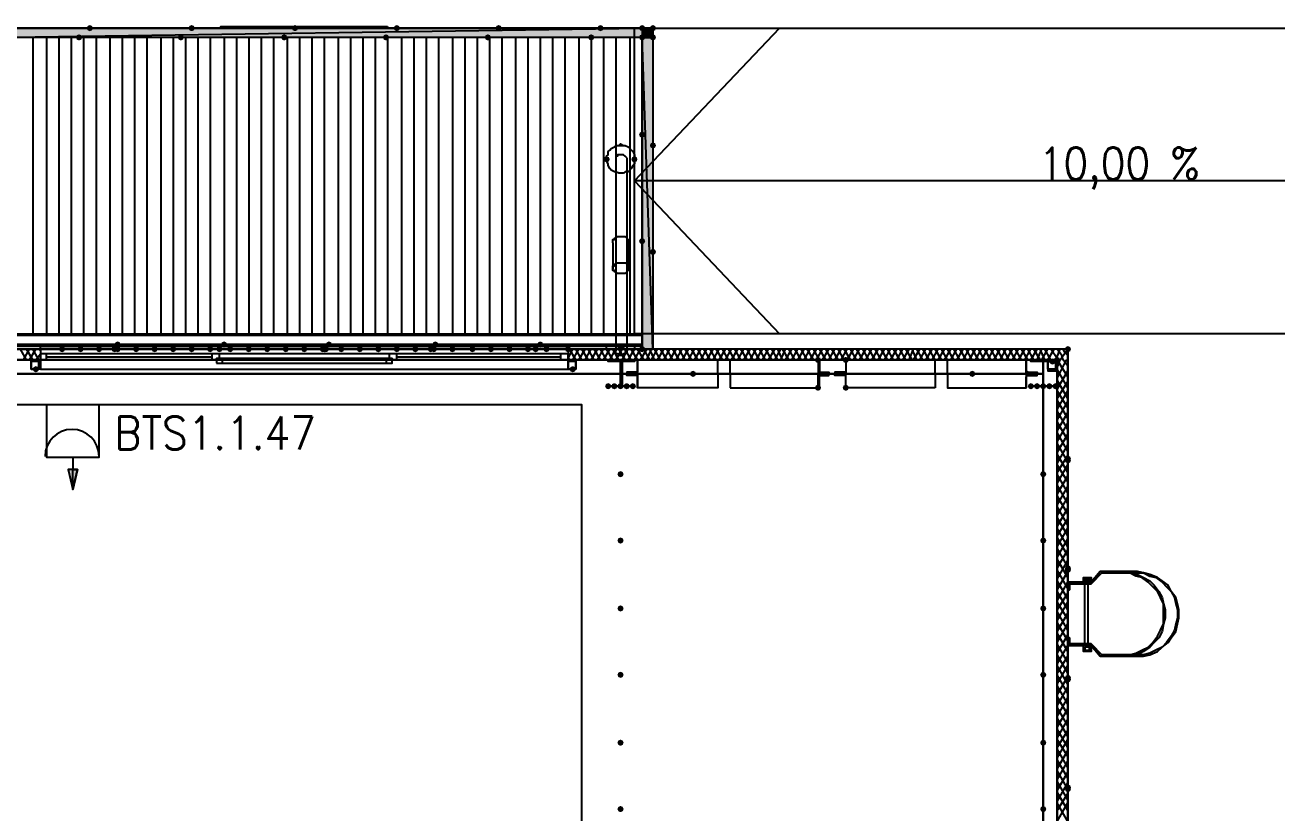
# Model space of a CAD drawing. Header units: millimetres. Extents: x 0 to 420, y 0 to 297.
# Drawn here: x 364.62 to 398.97, y 209.83 to 231.44 of the extents above; entities that cross this region are included whole.
import ezdxf

# ---------------------------------------------------------------- set-up
doc = ezdxf.new("R2010")
doc.units = ezdxf.units.MM
doc.layers.get('0').update_dxf_attribs({"linetype": 'CONTINUOUS'})
doc.styles.get("Standard").update_dxf_attribs({"font": 'STANDARD'})

msp = doc.modelspace()

# ---------------------------------------------------------------- hatches: boundary and pattern name
at = {"true_color": 0x000007}
h = msp.add_hatch(color=0, dxfattribs=at)
h.paths.add_polyline_path([(381.550333, 231.097667), (363.601, 231.097667), (381.550333, 231.351667)], flags=0)
h.paths.add_polyline_path([(363.601, 231.097667), (381.550333, 231.351667), (363.601, 231.351667)], flags=0)
at = {"true_color": 0x0000fe}
for points in [[(366.479667, 231.351667), (366.454796, 231.291871), (366.395, 231.267), (366.335204, 231.291871), (366.310333, 231.351667), (366.335204, 231.411462), (366.395, 231.436333), (366.454796, 231.411463)], [(369.273667, 231.351667), (369.248796, 231.291871), (369.189, 231.267), (369.129204, 231.291871), (369.104333, 231.351667), (369.129204, 231.411462), (369.189, 231.436333), (369.248796, 231.411463)], [(372.11, 231.351667), (372.085129, 231.291871), (372.025333, 231.267), (371.965537, 231.291871), (371.940667, 231.351667), (371.965537, 231.411462), (372.025333, 231.436333), (372.085129, 231.411463)], [(374.904, 231.351667), (374.879129, 231.291871), (374.819333, 231.267), (374.759537, 231.291871), (374.734667, 231.351667), (374.759537, 231.411462), (374.819333, 231.436333), (374.879129, 231.411463)], [(377.698, 231.351667), (377.673129, 231.291871), (377.613333, 231.267), (377.553537, 231.291871), (377.528667, 231.351667), (377.553537, 231.411462), (377.613333, 231.436333), (377.673129, 231.411463)], [(380.492, 231.351667), (380.467129, 231.291871), (380.407333, 231.267), (380.347538, 231.291871), (380.322667, 231.351667), (380.347537, 231.411462), (380.407333, 231.436333), (380.467129, 231.411463)], [(381.635, 231.351667), (381.610129, 231.291871), (381.550333, 231.267), (381.490537, 231.291871), (381.465667, 231.351667), (381.490537, 231.411462), (381.550333, 231.436333), (381.610129, 231.411463)], [(381.931333, 231.351667), (381.906462, 231.291871), (381.846667, 231.267), (381.786871, 231.291871), (381.762, 231.351667), (381.786871, 231.411462), (381.846667, 231.436333), (381.906462, 231.411463)], [(381.931333, 231.351667), (381.906462, 231.291871), (381.846667, 231.267), (381.786871, 231.291871), (381.762, 231.351667), (381.786871, 231.411462), (381.846667, 231.436333), (381.906462, 231.411463)], [(366.183333, 231.097667), (366.158462, 231.037871), (366.098667, 231.013), (366.038871, 231.037871), (366.014, 231.097667), (366.038871, 231.157462), (366.098667, 231.182333), (366.158462, 231.157463)], [(368.977333, 231.097667), (368.952462, 231.037871), (368.892667, 231.013), (368.832871, 231.037871), (368.808, 231.097667), (368.832871, 231.157462), (368.892667, 231.182333), (368.952462, 231.157463)], [(371.813667, 231.097667), (371.788796, 231.037871), (371.729, 231.013), (371.669204, 231.037871), (371.644333, 231.097667), (371.669204, 231.157462), (371.729, 231.182333), (371.788796, 231.157463)], [(374.607667, 231.097667), (374.582796, 231.037871), (374.523, 231.013), (374.463204, 231.037871), (374.438333, 231.097667), (374.463204, 231.157462), (374.523, 231.182333), (374.582796, 231.157463)], [(377.401667, 231.097667), (377.376796, 231.037871), (377.317, 231.013), (377.257204, 231.037871), (377.232333, 231.097667), (377.257204, 231.157462), (377.317, 231.182333), (377.376796, 231.157463)], [(380.238, 231.097667), (380.213129, 231.037871), (380.153333, 231.013), (380.093538, 231.037871), (380.068667, 231.097667), (380.093537, 231.157462), (380.153333, 231.182333), (380.213129, 231.157463)], [(381.635, 231.097667), (381.610129, 231.037871), (381.550333, 231.013), (381.490537, 231.037871), (381.465667, 231.097667), (381.490537, 231.157462), (381.550333, 231.182333), (381.610129, 231.157463)], [(381.635, 231.097667), (381.610129, 231.037871), (381.550333, 231.013), (381.490537, 231.037871), (381.465667, 231.097667), (381.490537, 231.157462), (381.550333, 231.182333), (381.610129, 231.157463)], [(381.635, 231.097667), (381.610129, 231.037871), (381.550333, 231.013), (381.490537, 231.037871), (381.465667, 231.097667), (381.490537, 231.157462), (381.550333, 231.182333), (381.610129, 231.157463)], [(381.931333, 231.097667), (381.906462, 231.037871), (381.846667, 231.013), (381.786871, 231.037871), (381.762, 231.097667), (381.786871, 231.157462), (381.846667, 231.182333), (381.906462, 231.157463)], [(381.931333, 231.097667), (381.906462, 231.037871), (381.846667, 231.013), (381.786871, 231.037871), (381.762, 231.097667), (381.786871, 231.157462), (381.846667, 231.182333), (381.906462, 231.157463)], [(381.931333, 231.097667), (381.906462, 231.037871), (381.846667, 231.013), (381.786871, 231.037871), (381.762, 231.097667), (381.786871, 231.157462), (381.846667, 231.182333), (381.906462, 231.157463)], [(381.635, 228.430667), (381.610129, 228.370871), (381.550333, 228.346), (381.490537, 228.370871), (381.465667, 228.430667), (381.490537, 228.490462), (381.550333, 228.515333), (381.610129, 228.490463)], [(381.931333, 228.134333), (381.906462, 228.074537), (381.846667, 228.049667), (381.786871, 228.074537), (381.762, 228.134333), (381.786871, 228.194129), (381.846667, 228.219), (381.906462, 228.194129)], [(381.635, 225.509667), (381.610129, 225.449871), (381.550333, 225.425), (381.490537, 225.449871), (381.465667, 225.509667), (381.490537, 225.569462), (381.550333, 225.594333), (381.610129, 225.569463)], [(381.931333, 225.213333), (381.906462, 225.153537), (381.846667, 225.128667), (381.786871, 225.153537), (381.762, 225.213333), (381.786871, 225.273129), (381.846667, 225.298), (381.906462, 225.273129)], [(367.157, 222.546333), (367.132129, 222.486537), (367.072333, 222.461667), (367.012538, 222.486537), (366.987667, 222.546333), (367.012537, 222.606129), (367.072333, 222.631), (367.132129, 222.606129)], [(367.157, 222.546333), (367.132129, 222.486537), (367.072333, 222.461667), (367.012538, 222.486537), (366.987667, 222.546333), (367.012537, 222.606129), (367.072333, 222.631), (367.132129, 222.606129)], [(367.157, 222.546333), (367.132129, 222.486537), (367.072333, 222.461667), (367.012538, 222.486537), (366.987667, 222.546333), (367.012537, 222.606129), (367.072333, 222.631), (367.132129, 222.606129)], [(367.241667, 222.673333), (367.216796, 222.613537), (367.157, 222.588667), (367.097204, 222.613537), (367.072333, 222.673333), (367.097204, 222.733129), (367.157, 222.758), (367.216796, 222.733129)], [(370.035667, 222.546333), (370.010796, 222.486537), (369.951, 222.461667), (369.891204, 222.486537), (369.866333, 222.546333), (369.891204, 222.606129), (369.951, 222.631), (370.010796, 222.606129)], [(370.035667, 222.546333), (370.010796, 222.486537), (369.951, 222.461667), (369.891204, 222.486537), (369.866333, 222.546333), (369.891204, 222.606129), (369.951, 222.631), (370.010796, 222.606129)], [(370.035667, 222.546333), (370.010796, 222.486537), (369.951, 222.461667), (369.891204, 222.486537), (369.866333, 222.546333), (369.891204, 222.606129), (369.951, 222.631), (370.010796, 222.606129)], [(370.162667, 222.673333), (370.137796, 222.613537), (370.078, 222.588667), (370.018204, 222.613537), (369.993333, 222.673333), (370.018204, 222.733129), (370.078, 222.758), (370.137796, 222.733129)], [(372.914333, 222.546333), (372.889462, 222.486537), (372.829667, 222.461667), (372.769871, 222.486537), (372.745, 222.546333), (372.769871, 222.606129), (372.829667, 222.631), (372.889462, 222.606129)], [(372.956667, 222.546333), (372.931796, 222.486537), (372.872, 222.461667), (372.812204, 222.486537), (372.787333, 222.546333), (372.812204, 222.606129), (372.872, 222.631), (372.931796, 222.606129)], [(372.956667, 222.546333), (372.931796, 222.486537), (372.872, 222.461667), (372.812204, 222.486537), (372.787333, 222.546333), (372.812204, 222.606129), (372.872, 222.631), (372.931796, 222.606129)], [(373.041333, 222.673333), (373.016462, 222.613537), (372.956667, 222.588667), (372.896871, 222.613537), (372.872, 222.673333), (372.896871, 222.733129), (372.956667, 222.758), (373.016462, 222.733129)], [(375.835333, 222.546333), (375.810462, 222.486537), (375.750667, 222.461667), (375.690871, 222.486537), (375.666, 222.546333), (375.690871, 222.606129), (375.750667, 222.631), (375.810462, 222.606129)], [(375.835333, 222.546333), (375.810462, 222.486537), (375.750667, 222.461667), (375.690871, 222.486537), (375.666, 222.546333), (375.690871, 222.606129), (375.750667, 222.631), (375.810462, 222.606129)], [(375.835333, 222.546333), (375.810462, 222.486537), (375.750667, 222.461667), (375.690871, 222.486537), (375.666, 222.546333), (375.690871, 222.606129), (375.750667, 222.631), (375.810462, 222.606129)], [(375.962333, 222.673333), (375.937462, 222.613537), (375.877667, 222.588667), (375.817871, 222.613537), (375.793, 222.673333), (375.817871, 222.733129), (375.877667, 222.758), (375.937462, 222.733129)], [(378.714, 222.546333), (378.689129, 222.486537), (378.629333, 222.461667), (378.569537, 222.486537), (378.544667, 222.546333), (378.569537, 222.606129), (378.629333, 222.631), (378.689129, 222.606129)], [(378.714, 222.546333), (378.689129, 222.486537), (378.629333, 222.461667), (378.569537, 222.486537), (378.544667, 222.546333), (378.569537, 222.606129), (378.629333, 222.631), (378.689129, 222.606129)], [(378.714, 222.546333), (378.689129, 222.486537), (378.629333, 222.461667), (378.569537, 222.486537), (378.544667, 222.546333), (378.569537, 222.606129), (378.629333, 222.631), (378.689129, 222.606129)], [(378.841, 222.673333), (378.816129, 222.613537), (378.756333, 222.588667), (378.696537, 222.613537), (378.671667, 222.673333), (378.696537, 222.733129), (378.756333, 222.758), (378.816129, 222.733129)], [(381.635, 222.546333), (381.610129, 222.486537), (381.550333, 222.461667), (381.490537, 222.486537), (381.465667, 222.546333), (381.490537, 222.606129), (381.550333, 222.631), (381.610129, 222.606129)], [(381.635, 222.546333), (381.610129, 222.486537), (381.550333, 222.461667), (381.490537, 222.486537), (381.465667, 222.546333), (381.490537, 222.606129), (381.550333, 222.631), (381.610129, 222.606129)], [(381.635, 222.546333), (381.610129, 222.486537), (381.550333, 222.461667), (381.490537, 222.486537), (381.465667, 222.546333), (381.490537, 222.606129), (381.550333, 222.631), (381.610129, 222.606129)], [(381.635, 222.546333), (381.610129, 222.486537), (381.550333, 222.461667), (381.490537, 222.486537), (381.465667, 222.546333), (381.490537, 222.606129), (381.550333, 222.631), (381.610129, 222.606129)], [(381.635, 222.546333), (381.610129, 222.486537), (381.550333, 222.461667), (381.490537, 222.486537), (381.465667, 222.546333), (381.490537, 222.606129), (381.550333, 222.631), (381.610129, 222.606129)], [(393.319, 222.546333), (393.294129, 222.486537), (393.234333, 222.461667), (393.174537, 222.486537), (393.149667, 222.546333), (393.174537, 222.606129), (393.234333, 222.631), (393.294129, 222.606129)], [(393.319, 222.546333), (393.294129, 222.486537), (393.234333, 222.461667), (393.174537, 222.486537), (393.149667, 222.546333), (393.174537, 222.606129), (393.234333, 222.631), (393.294129, 222.606129)], [(393.319, 219.540667), (393.294129, 219.480871), (393.234333, 219.456), (393.174537, 219.480871), (393.149667, 219.540667), (393.174537, 219.600462), (393.234333, 219.625333), (393.294129, 219.600463)], [(393.319, 219.498333), (393.294129, 219.438538), (393.234333, 219.413667), (393.174537, 219.438538), (393.149667, 219.498333), (393.174537, 219.558129), (393.234333, 219.583), (393.294129, 219.558129)], [(393.319, 216.535), (393.294129, 216.475204), (393.234333, 216.450333), (393.174537, 216.475204), (393.149667, 216.535), (393.174537, 216.594796), (393.234333, 216.619667), (393.294129, 216.594796)], [(393.319, 216.492667), (393.294129, 216.432871), (393.234333, 216.408), (393.174537, 216.432871), (393.149667, 216.492667), (393.174537, 216.552462), (393.234333, 216.577333), (393.294129, 216.552463)], [(393.319, 213.529333), (393.294129, 213.469538), (393.234333, 213.444667), (393.174537, 213.469538), (393.149667, 213.529333), (393.174537, 213.589129), (393.234333, 213.614), (393.294129, 213.589129)], [(393.319, 213.487), (393.294129, 213.427204), (393.234333, 213.402333), (393.174537, 213.427204), (393.149667, 213.487), (393.174537, 213.546796), (393.234333, 213.571667), (393.294129, 213.546796)], [(393.319, 210.523667), (393.294129, 210.463871), (393.234333, 210.439), (393.174537, 210.463871), (393.149667, 210.523667), (393.174537, 210.583462), (393.234333, 210.608333), (393.294129, 210.583463)], [(393.319, 210.481333), (393.294129, 210.421537), (393.234333, 210.396667), (393.174537, 210.421537), (393.149667, 210.481333), (393.174537, 210.541129), (393.234333, 210.566), (393.294129, 210.541129)]]:
    msp.add_hatch(color=0, dxfattribs=at).paths.add_polyline_path(points, flags=0)
at = {"true_color": 0x000007}
for points in [[(381.550333, 231.097667), (381.846667, 231.097667), (381.846667, 231.351667)], [(381.550333, 231.351667), (381.550333, 231.097667), (381.846667, 231.351667)], [(380.661333, 227.753333), (380.636462, 227.693537), (380.576667, 227.668667), (380.516871, 227.693537), (380.492, 227.753333), (380.516871, 227.813129), (380.576667, 227.838), (380.636462, 227.813129)], [(381.423333, 227.753333), (381.398462, 227.693537), (381.338667, 227.668667), (381.278871, 227.693537), (381.254, 227.753333), (381.278871, 227.813129), (381.338667, 227.838), (381.398462, 227.813129)], [(365.717667, 222.546333), (365.692796, 222.486537), (365.633, 222.461667), (365.573204, 222.486537), (365.548333, 222.546333), (365.573204, 222.606129), (365.633, 222.631), (365.692796, 222.606129)], [(366.225667, 222.546333), (366.200796, 222.486537), (366.141, 222.461667), (366.081204, 222.486537), (366.056333, 222.546333), (366.081204, 222.606129), (366.141, 222.631), (366.200796, 222.606129)], [(366.733667, 222.546333), (366.708796, 222.486537), (366.649, 222.461667), (366.589204, 222.486537), (366.564333, 222.546333), (366.589204, 222.606129), (366.649, 222.631), (366.708796, 222.606129)], [(367.241667, 222.546333), (367.216796, 222.486537), (367.157, 222.461667), (367.097204, 222.486537), (367.072333, 222.546333), (367.097204, 222.606129), (367.157, 222.631), (367.216796, 222.606129)], [(367.749667, 222.546333), (367.724796, 222.486537), (367.665, 222.461667), (367.605204, 222.486537), (367.580333, 222.546333), (367.605204, 222.606129), (367.665, 222.631), (367.724796, 222.606129)], [(368.257667, 222.546333), (368.232796, 222.486537), (368.173, 222.461667), (368.113204, 222.486537), (368.088333, 222.546333), (368.113204, 222.606129), (368.173, 222.631), (368.232796, 222.606129)], [(368.765667, 222.546333), (368.740796, 222.486537), (368.681, 222.461667), (368.621204, 222.486537), (368.596333, 222.546333), (368.621204, 222.606129), (368.681, 222.631), (368.740796, 222.606129)], [(369.273667, 222.546333), (369.248796, 222.486537), (369.189, 222.461667), (369.129204, 222.486537), (369.104333, 222.546333), (369.129204, 222.606129), (369.189, 222.631), (369.248796, 222.606129)], [(369.781667, 222.546333), (369.756796, 222.486537), (369.697, 222.461667), (369.637204, 222.486537), (369.612333, 222.546333), (369.637204, 222.606129), (369.697, 222.631), (369.756796, 222.606129)], [(370.332, 222.546333), (370.307129, 222.486537), (370.247333, 222.461667), (370.187538, 222.486537), (370.162667, 222.546333), (370.187537, 222.606129), (370.247333, 222.631), (370.307129, 222.606129)], [(370.84, 222.546333), (370.815129, 222.486537), (370.755333, 222.461667), (370.695538, 222.486537), (370.670667, 222.546333), (370.695537, 222.606129), (370.755333, 222.631), (370.815129, 222.606129)], [(371.348, 222.546333), (371.323129, 222.486537), (371.263333, 222.461667), (371.203538, 222.486537), (371.178667, 222.546333), (371.203537, 222.606129), (371.263333, 222.631), (371.323129, 222.606129)], [(371.856, 222.546333), (371.831129, 222.486537), (371.771333, 222.461667), (371.711537, 222.486537), (371.686667, 222.546333), (371.711537, 222.606129), (371.771333, 222.631), (371.831129, 222.606129)], [(372.364, 222.546333), (372.339129, 222.486537), (372.279333, 222.461667), (372.219538, 222.486537), (372.194667, 222.546333), (372.219537, 222.606129), (372.279333, 222.631), (372.339129, 222.606129)], [(372.872, 222.546333), (372.847129, 222.486537), (372.787333, 222.461667), (372.727538, 222.486537), (372.702667, 222.546333), (372.727537, 222.606129), (372.787333, 222.631), (372.847129, 222.606129)], [(373.38, 222.546333), (373.355129, 222.486537), (373.295333, 222.461667), (373.235537, 222.486537), (373.210667, 222.546333), (373.235537, 222.606129), (373.295333, 222.631), (373.355129, 222.606129)], [(373.888, 222.546333), (373.863129, 222.486537), (373.803333, 222.461667), (373.743538, 222.486537), (373.718667, 222.546333), (373.743537, 222.606129), (373.803333, 222.631), (373.863129, 222.606129)], [(374.396, 222.546333), (374.371129, 222.486537), (374.311333, 222.461667), (374.251537, 222.486537), (374.226667, 222.546333), (374.251537, 222.606129), (374.311333, 222.631), (374.371129, 222.606129)], [(374.904, 222.546333), (374.879129, 222.486537), (374.819333, 222.461667), (374.759537, 222.486537), (374.734667, 222.546333), (374.759537, 222.606129), (374.819333, 222.631), (374.879129, 222.606129)], [(375.412, 222.546333), (375.387129, 222.486537), (375.327333, 222.461667), (375.267538, 222.486537), (375.242667, 222.546333), (375.267537, 222.606129), (375.327333, 222.631), (375.387129, 222.606129)], [(375.92, 222.546333), (375.895129, 222.486537), (375.835333, 222.461667), (375.775538, 222.486537), (375.750667, 222.546333), (375.775537, 222.606129), (375.835333, 222.631), (375.895129, 222.606129)], [(376.428, 222.546333), (376.403129, 222.486537), (376.343333, 222.461667), (376.283537, 222.486537), (376.258667, 222.546333), (376.283537, 222.606129), (376.343333, 222.631), (376.403129, 222.606129)], [(376.978333, 222.546333), (376.953463, 222.486537), (376.893667, 222.461667), (376.833871, 222.486537), (376.809, 222.546333), (376.833871, 222.606129), (376.893667, 222.631), (376.953462, 222.606129)], [(377.486333, 222.546333), (377.461462, 222.486537), (377.401667, 222.461667), (377.341871, 222.486537), (377.317, 222.546333), (377.341871, 222.606129), (377.401667, 222.631), (377.461462, 222.606129)], [(377.994333, 222.546333), (377.969462, 222.486537), (377.909667, 222.461667), (377.849871, 222.486537), (377.825, 222.546333), (377.849871, 222.606129), (377.909667, 222.631), (377.969462, 222.606129)], [(378.502333, 222.546333), (378.477462, 222.486537), (378.417667, 222.461667), (378.357871, 222.486537), (378.333, 222.546333), (378.357871, 222.606129), (378.417667, 222.631), (378.477462, 222.606129)], [(379.010333, 222.546333), (378.985463, 222.486537), (378.925667, 222.461667), (378.865871, 222.486537), (378.841, 222.546333), (378.865871, 222.606129), (378.925667, 222.631), (378.985462, 222.606129)], [(379.603, 222.546333), (379.578129, 222.486537), (379.518333, 222.461667), (379.458538, 222.486537), (379.433667, 222.546333), (379.458537, 222.606129), (379.518333, 222.631), (379.578129, 222.606129)], [(386.461, 222.25), (386.436129, 222.190204), (386.376333, 222.165333), (386.316537, 222.190204), (386.291667, 222.25), (386.316537, 222.309796), (386.376333, 222.334667), (386.436129, 222.309796)], [(387.223, 222.25), (387.198129, 222.190204), (387.138333, 222.165333), (387.078538, 222.190204), (387.053667, 222.25), (387.078537, 222.309796), (387.138333, 222.334667), (387.198129, 222.309796)], [(392.895667, 222.207667), (392.870796, 222.147871), (392.811, 222.123), (392.751204, 222.147871), (392.726333, 222.207667), (392.751204, 222.267462), (392.811, 222.292333), (392.870796, 222.267463)], [(393.022667, 222.25), (392.997796, 222.190204), (392.938, 222.165333), (392.878204, 222.190204), (392.853333, 222.25), (392.878204, 222.309796), (392.938, 222.334667), (392.997796, 222.309796)], [(364.998, 221.996), (364.973129, 221.936204), (364.913333, 221.911333), (364.853538, 221.936204), (364.828667, 221.996), (364.853537, 222.055796), (364.913333, 222.080667), (364.973129, 222.055796)], [(379.73, 221.996), (379.705129, 221.936204), (379.645333, 221.911333), (379.585537, 221.936204), (379.560667, 221.996), (379.585537, 222.055796), (379.645333, 222.080667), (379.705129, 222.055796)], [(383.032, 221.869), (383.007129, 221.809204), (382.947333, 221.784333), (382.887538, 221.809204), (382.862667, 221.869), (382.887537, 221.928796), (382.947333, 221.953667), (383.007129, 221.928796)], [(390.694333, 221.869), (390.669462, 221.809204), (390.609667, 221.784333), (390.549871, 221.809204), (390.525, 221.869), (390.549871, 221.928796), (390.609667, 221.953667), (390.669462, 221.928796)], [(380.703667, 221.530333), (380.678796, 221.470537), (380.619, 221.445667), (380.559204, 221.470537), (380.534333, 221.530333), (380.559204, 221.590129), (380.619, 221.615), (380.678796, 221.590129)], [(380.873, 221.530333), (380.848129, 221.470537), (380.788333, 221.445667), (380.728538, 221.470537), (380.703667, 221.530333), (380.728537, 221.590129), (380.788333, 221.615), (380.848129, 221.590129)], [(381.042333, 221.530333), (381.017462, 221.470537), (380.957667, 221.445667), (380.897871, 221.470537), (380.873, 221.530333), (380.897871, 221.590129), (380.957667, 221.615), (381.017462, 221.590129)], [(381.211667, 221.530333), (381.186796, 221.470537), (381.127, 221.445667), (381.067204, 221.470537), (381.042333, 221.530333), (381.067204, 221.590129), (381.127, 221.615), (381.186796, 221.590129)], [(381.381, 221.530333), (381.356129, 221.470537), (381.296333, 221.445667), (381.236537, 221.470537), (381.211667, 221.530333), (381.236537, 221.590129), (381.296333, 221.615), (381.356129, 221.590129)], [(392.303, 221.530333), (392.278129, 221.470537), (392.218333, 221.445667), (392.158537, 221.470537), (392.133667, 221.530333), (392.158537, 221.590129), (392.218333, 221.615), (392.278129, 221.590129)], [(392.303, 221.530333), (392.278129, 221.470537), (392.218333, 221.445667), (392.158537, 221.470537), (392.133667, 221.530333), (392.158537, 221.590129), (392.218333, 221.615), (392.278129, 221.590129)], [(392.472333, 221.530333), (392.447462, 221.470537), (392.387667, 221.445667), (392.327871, 221.470537), (392.303, 221.530333), (392.327871, 221.590129), (392.387667, 221.615), (392.447462, 221.590129)], [(392.472333, 221.530333), (392.447462, 221.470537), (392.387667, 221.445667), (392.327871, 221.470537), (392.303, 221.530333), (392.327871, 221.590129), (392.387667, 221.615), (392.447462, 221.590129)], [(392.641667, 221.530333), (392.616796, 221.470537), (392.557, 221.445667), (392.497204, 221.470537), (392.472333, 221.530333), (392.497204, 221.590129), (392.557, 221.615), (392.616796, 221.590129)], [(392.811, 221.530333), (392.786129, 221.470537), (392.726333, 221.445667), (392.666538, 221.470537), (392.641667, 221.530333), (392.666537, 221.590129), (392.726333, 221.615), (392.786129, 221.590129)], [(392.811, 221.530333), (392.786129, 221.470537), (392.726333, 221.445667), (392.666538, 221.470537), (392.641667, 221.530333), (392.666537, 221.590129), (392.726333, 221.615), (392.786129, 221.590129)], [(392.980333, 221.530333), (392.955462, 221.470537), (392.895667, 221.445667), (392.835871, 221.470537), (392.811, 221.530333), (392.835871, 221.590129), (392.895667, 221.615), (392.955462, 221.590129)], [(392.980333, 221.530333), (392.955462, 221.470537), (392.895667, 221.445667), (392.835871, 221.470537), (392.811, 221.530333), (392.835871, 221.590129), (392.895667, 221.615), (392.955462, 221.590129)], [(386.461, 221.488), (386.436129, 221.428204), (386.376333, 221.403333), (386.316537, 221.428204), (386.291667, 221.488), (386.316537, 221.547796), (386.376333, 221.572667), (386.436129, 221.547796)], [(387.223, 221.488), (387.198129, 221.428204), (387.138333, 221.403333), (387.078538, 221.428204), (387.053667, 221.488), (387.078537, 221.547796), (387.138333, 221.572667), (387.198129, 221.547796)], [(381.042333, 219.117333), (381.017462, 219.057537), (380.957667, 219.032667), (380.897871, 219.057537), (380.873, 219.117333), (380.897871, 219.177129), (380.957667, 219.202), (381.017462, 219.177129)], [(392.641667, 219.117333), (392.616796, 219.057537), (392.557, 219.032667), (392.497204, 219.057537), (392.472333, 219.117333), (392.497204, 219.177129), (392.557, 219.202), (392.616796, 219.177129)], [(381.042333, 217.297), (381.017462, 217.237204), (380.957667, 217.212333), (380.897871, 217.237204), (380.873, 217.297), (380.897871, 217.356796), (380.957667, 217.381667), (381.017462, 217.356796)], [(392.641667, 217.297), (392.616796, 217.237204), (392.557, 217.212333), (392.497204, 217.237204), (392.472333, 217.297), (392.497204, 217.356796), (392.557, 217.381667), (392.616796, 217.356796)], [(381.042333, 215.434333), (381.017462, 215.374537), (380.957667, 215.349667), (380.897871, 215.374537), (380.873, 215.434333), (380.897871, 215.494129), (380.957667, 215.519), (381.017462, 215.494129)], [(392.641667, 215.434333), (392.616796, 215.374537), (392.557, 215.349667), (392.497204, 215.374537), (392.472333, 215.434333), (392.497204, 215.494129), (392.557, 215.519), (392.616796, 215.494129)], [(381.042333, 213.614), (381.017462, 213.554204), (380.957667, 213.529333), (380.897871, 213.554204), (380.873, 213.614), (380.897871, 213.673796), (380.957667, 213.698667), (381.017462, 213.673796)], [(392.641667, 213.614), (392.616796, 213.554204), (392.557, 213.529333), (392.497204, 213.554204), (392.472333, 213.614), (392.497204, 213.673796), (392.557, 213.698667), (392.616796, 213.673796)], [(381.042333, 211.751333), (381.017462, 211.691537), (380.957667, 211.666667), (380.897871, 211.691537), (380.873, 211.751333), (380.897871, 211.811129), (380.957667, 211.836), (381.017462, 211.811129)], [(392.641667, 211.751333), (392.616796, 211.691537), (392.557, 211.666667), (392.497204, 211.691537), (392.472333, 211.751333), (392.497204, 211.811129), (392.557, 211.836), (392.616796, 211.811129)], [(381.042333, 209.931), (381.017462, 209.871204), (380.957667, 209.846333), (380.897871, 209.871204), (380.873, 209.931), (380.897871, 209.990796), (380.957667, 210.015667), (381.017462, 209.990796)], [(392.641667, 209.931), (392.616796, 209.871204), (392.557, 209.846333), (392.497204, 209.871204), (392.472333, 209.931), (392.497204, 209.990796), (392.557, 210.015667), (392.616796, 209.990796)]]:
    msp.add_hatch(color=0, dxfattribs=at).paths.add_polyline_path(points, flags=0)
h = msp.add_hatch(color=0, dxfattribs=at)
h.paths.add_polyline_path([(381.846667, 231.097667), (381.846667, 222.546333), (381.550333, 231.097667)], flags=0)
h.paths.add_polyline_path([(381.846667, 222.546333), (381.550333, 231.097667), (381.550333, 222.546333)], flags=0)
h = msp.add_hatch(color=0, dxfattribs=at)
h.paths.add_polyline_path([(119.507, 222.673333), (381.550333, 222.673333), (119.507, 222.546333)], flags=0)
h.paths.add_polyline_path([(381.550333, 222.673333), (119.507, 222.546333), (381.550333, 222.546333)], flags=0)
h = msp.add_hatch(color=0, dxfattribs=at)
h.paths.add_polyline_path([(393.234333, 222.546333), (393.234333, 204.512333)], flags=0)
h.paths.add_polyline_path([(393.234333, 204.512333), (393.234333, 222.546333)], flags=0)
at = {"true_color": 0x000006}
h = msp.add_hatch(color=0, dxfattribs=at)
h.paths.add_polyline_path([(366.056334, 219.244332), (365.929334, 218.693999), (365.929334, 219.244332)], flags=0)
h.paths.add_polyline_path([(365.929334, 218.693999), (365.929334, 219.244332), (365.802334, 219.244332)], flags=0)

# ---------------------------------------------------------------- linework, layer by layer
at = {"color": 0, "true_color": 0x000007}
for points in [[(381.550333, 231.351667), (363.601, 231.351667)], [(369.993333, 231.351667), (369.993333, 231.394), (374.565333, 231.394)], [(407.416, 222.969667), (381.338667, 222.969667), (381.338667, 231.351667), (407.416, 231.351667)], [(381.338667, 227.160667), (385.318, 231.351667)], [(381.550333, 231.097667), (381.550333, 222.546333)], [(380.576667, 227.753333), (380.576667, 227.838), (380.619, 227.880333), (380.619, 227.965), (380.661333, 228.007333), (380.703667, 228.049667), (380.788333, 228.092), (380.830667, 228.134333), (380.915333, 228.134333), (380.957667, 228.176667), (381.042333, 228.134333), (381.084667, 228.134333), (381.169333, 228.092), (381.211667, 228.049667), (381.254, 228.007333), (381.296333, 227.965), (381.338667, 227.880333), (381.338667, 227.838), (381.338667, 227.753333)], [(381.127, 227.795667), (381.084667, 227.838), (381.042333, 227.880333), (381, 227.880333), (380.957667, 227.880333), (380.915333, 227.880333), (380.873, 227.880333), (380.873, 227.838), (380.830667, 227.838), (380.830667, 227.795667)], [(380.830667, 227.795667), (380.830667, 222.504)], [(381.127, 227.795667), (381.127, 222.504)], [(407.416, 227.160667), (381.338667, 227.160667), (385.318, 222.969667)], [(380.746, 225.467333), (380.746, 225.509667), (380.746, 225.552), (380.788333, 225.552), (380.788333, 225.594333), (380.830667, 225.594333), (380.873, 225.636667), (380.915333, 225.636667), (380.957667, 225.636667), (381, 225.636667), (381.042333, 225.636667), (381.084667, 225.636667), (381.127, 225.594333), (381.169333, 225.552), (381.169333, 225.509667), (381.169333, 225.467333)], [(380.746, 225.467333), (380.746, 224.747667)], [(381.169333, 225.467333), (381.169333, 224.747667)], [(365.040333, 222.546333), (365.040333, 222.631), (379.518333, 222.631), (379.518333, 222.546333)], [(381.338667, 222.631), (381.296333, 222.631), (381.254, 222.631), (381.211667, 222.631), (381.169333, 222.631), (381.084667, 222.631), (381.042333, 222.631), (380.957667, 222.631), (380.915333, 222.631), (380.830667, 222.631), (380.788333, 222.631), (380.703667, 222.631), (380.661333, 222.631), (380.619, 222.631), (380.576667, 222.631)], [(381.338667, 222.631), (381.338667, 222.546333), (381.296333, 222.546333), (381.254, 222.546333), (381.211667, 222.546333), (381.169333, 222.546333), (381.084667, 222.546333), (381.042333, 222.546333), (380.957667, 222.546333), (380.915333, 222.546333), (380.830667, 222.546333), (380.788333, 222.546333), (380.703667, 222.546333), (380.661333, 222.546333), (380.619, 222.546333), (380.576667, 222.546333), (380.576667, 222.631)], [(119.507, 222.546333), (381.550333, 222.546333), (119.507, 222.546333), (381.550333, 222.546333)], [(119.507, 222.546333), (381.550333, 222.546333)], [(119.507, 222.546333), (381.550333, 222.546333)], [(365.040333, 222.546333), (362.119333, 222.546333)], [(364.659333, 222.25), (364.49, 222.546333)], [(364.574667, 222.25), (364.744, 222.546333)], [(364.828667, 222.25), (364.659333, 222.546333)], [(364.744, 222.25), (364.913333, 222.546333)], [(364.998, 222.25), (364.828667, 222.546333)], [(364.913333, 222.25), (365.040333, 222.419333)], [(365.040333, 222.504), (364.998, 222.546333)], [(365.040333, 222.546333), (365.040333, 222.419333), (365.040333, 222.25)], [(365.040333, 222.546333), (365.040333, 222.419333)], [(365.040333, 222.25), (365.209667, 222.25), (365.209667, 222.419333), (365.040333, 222.419333)], [(369.739333, 222.419333), (365.209667, 222.419333)], [(365.209667, 222.334667), (369.739333, 222.334667)], [(369.824, 222.419333), (369.739333, 222.419333), (369.739333, 222.25), (369.824, 222.25)], [(369.824, 222.25), (369.866333, 222.25), (369.866333, 222.292333), (369.951, 222.292333), (369.951, 222.419333), (369.824, 222.419333)], [(374.607667, 222.419333), (369.951, 222.419333)], [(374.523, 222.292333), (370.035667, 222.292333)], [(374.692333, 222.419333), (374.607667, 222.419333), (374.607667, 222.292333), (374.692333, 222.292333), (374.692333, 222.25)], [(374.692333, 222.25), (374.819333, 222.25), (374.819333, 222.419333), (374.692333, 222.419333)], [(379.306667, 222.419333), (374.819333, 222.419333)], [(374.819333, 222.334667), (379.306667, 222.334667)], [(379.518333, 222.419333), (379.306667, 222.419333), (379.306667, 222.25), (379.518333, 222.25)], [(379.518333, 222.292333), (379.645333, 222.546333)], [(379.518333, 222.546333), (379.518333, 222.419333), (379.518333, 222.25)], [(379.518333, 222.546333), (379.518333, 222.419333)], [(392.938, 222.546333), (379.518333, 222.546333)], [(379.560667, 222.25), (379.518333, 222.334667)], [(379.73, 222.25), (379.560667, 222.546333)], [(379.645333, 222.25), (379.814667, 222.546333)], [(379.899333, 222.25), (379.73, 222.546333)], [(379.814667, 222.25), (379.984, 222.546333)], [(380.068667, 222.25), (379.899333, 222.546333)], [(379.984, 222.25), (380.153333, 222.546333)], [(380.238, 222.25), (380.068667, 222.546333)], [(380.153333, 222.25), (380.322667, 222.546333)], [(380.407333, 222.25), (380.238, 222.546333)], [(380.322667, 222.25), (380.492, 222.546333)], [(380.576667, 222.25), (380.407333, 222.546333)], [(380.492, 222.25), (380.661333, 222.546333)], [(380.746, 222.25), (380.576667, 222.546333)], [(380.661333, 222.25), (380.830667, 222.546333)], [(380.915333, 222.25), (380.746, 222.546333)], [(380.830667, 222.25), (381, 222.546333)], [(381.084667, 222.25), (380.915333, 222.546333)], [(381, 222.25), (381.169333, 222.546333)], [(381.254, 222.25), (381.084667, 222.546333)], [(381.169333, 222.25), (381.338667, 222.546333)], [(381.423333, 222.25), (381.254, 222.546333)], [(381.338667, 222.25), (381.508, 222.546333)], [(381.592667, 222.25), (381.423333, 222.546333)], [(381.508, 222.25), (381.677333, 222.546333)], [(381.762, 222.25), (381.592667, 222.546333)], [(381.677333, 222.25), (381.804333, 222.546333)], [(381.889, 222.25), (381.762, 222.546333)], [(381.804333, 222.25), (381.973667, 222.546333)], [(382.058333, 222.25), (381.889, 222.546333)], [(381.973667, 222.25), (382.143, 222.546333)], [(382.227667, 222.25), (382.058333, 222.546333)], [(382.143, 222.25), (382.312333, 222.546333)], [(382.397, 222.25), (382.227667, 222.546333)], [(382.312333, 222.25), (382.481667, 222.546333)], [(382.566333, 222.25), (382.397, 222.546333)], [(382.481667, 222.25), (382.651, 222.546333)], [(382.735667, 222.25), (382.566333, 222.546333)], [(382.651, 222.25), (382.820333, 222.546333)], [(382.905, 222.25), (382.735667, 222.546333)], [(382.820333, 222.25), (382.989667, 222.546333)], [(383.074333, 222.25), (382.905, 222.546333)], [(382.989667, 222.25), (383.159, 222.546333)], [(383.243667, 222.25), (383.074333, 222.546333)], [(383.159, 222.25), (383.328333, 222.546333)], [(383.413, 222.25), (383.243667, 222.546333)], [(383.328333, 222.25), (383.497667, 222.546333)], [(383.582333, 222.25), (383.413, 222.546333)], [(383.497667, 222.25), (383.667, 222.546333)], [(383.751667, 222.25), (383.582333, 222.546333)], [(383.667, 222.25), (383.836333, 222.546333)], [(383.921, 222.25), (383.751667, 222.546333)], [(383.836333, 222.25), (384.005667, 222.546333)], [(384.090333, 222.25), (383.921, 222.546333)], [(384.005667, 222.25), (384.175, 222.546333)], [(384.259667, 222.25), (384.090333, 222.546333)], [(384.175, 222.25), (384.344333, 222.546333)], [(384.429, 222.25), (384.259667, 222.546333)], [(384.344333, 222.25), (384.513667, 222.546333)], [(384.598333, 222.25), (384.429, 222.546333)], [(384.513667, 222.25), (384.683, 222.546333)], [(384.767667, 222.25), (384.598333, 222.546333)], [(384.683, 222.25), (384.852333, 222.546333)], [(384.937, 222.25), (384.767667, 222.546333)], [(384.852333, 222.25), (385.021667, 222.546333)], [(385.106333, 222.25), (384.937, 222.546333)], [(385.021667, 222.25), (385.191, 222.546333)], [(385.275667, 222.25), (385.106333, 222.546333)], [(385.191, 222.25), (385.360333, 222.546333)], [(385.402667, 222.25), (385.275667, 222.546333)], [(385.360333, 222.25), (385.487333, 222.546333)], [(385.572, 222.25), (385.402667, 222.546333)], [(385.487333, 222.25), (385.656667, 222.546333)], [(385.741333, 222.25), (385.572, 222.546333)], [(385.656667, 222.25), (385.826, 222.546333)], [(385.910667, 222.25), (385.741333, 222.546333)], [(385.826, 222.25), (385.995333, 222.546333)], [(386.08, 222.25), (385.910667, 222.546333)], [(385.995333, 222.25), (386.164667, 222.546333)], [(386.249333, 222.25), (386.08, 222.546333)], [(386.164667, 222.25), (386.334, 222.546333)], [(386.418667, 222.25), (386.249333, 222.546333)], [(386.334, 222.25), (386.503333, 222.546333)], [(386.588, 222.25), (386.418667, 222.546333)], [(386.503333, 222.25), (386.672667, 222.546333)], [(386.757333, 222.25), (386.588, 222.546333)], [(386.672667, 222.25), (386.842, 222.546333)], [(386.926667, 222.25), (386.757333, 222.546333)], [(386.842, 222.25), (387.011333, 222.546333)], [(387.096, 222.25), (386.926667, 222.546333)], [(387.011333, 222.25), (387.180667, 222.546333)], [(387.265333, 222.25), (387.096, 222.546333)], [(387.180667, 222.25), (387.35, 222.546333)], [(387.434667, 222.25), (387.265333, 222.546333)], [(387.35, 222.25), (387.519333, 222.546333)], [(387.604, 222.25), (387.434667, 222.546333)], [(387.519333, 222.25), (387.688667, 222.546333)], [(387.773333, 222.25), (387.604, 222.546333)], [(387.688667, 222.25), (387.858, 222.546333)], [(387.942667, 222.25), (387.773333, 222.546333)], [(387.858, 222.25), (388.027333, 222.546333)], [(388.112, 222.25), (387.942667, 222.546333)], [(388.027333, 222.25), (388.196667, 222.546333)], [(388.281333, 222.25), (388.112, 222.546333)], [(388.196667, 222.25), (388.366, 222.546333)], [(388.450667, 222.25), (388.281333, 222.546333)], [(388.366, 222.25), (388.535333, 222.546333)], [(388.62, 222.25), (388.450667, 222.546333)], [(388.535333, 222.25), (388.704667, 222.546333)], [(388.789333, 222.25), (388.62, 222.546333)], [(388.704667, 222.25), (388.874, 222.546333)], [(388.958667, 222.25), (388.789333, 222.546333)], [(388.874, 222.25), (389.001, 222.546333)], [(389.085667, 222.25), (388.958667, 222.546333)], [(389.001, 222.25), (389.170333, 222.546333)], [(389.255, 222.25), (389.085667, 222.546333)], [(389.170333, 222.25), (389.339667, 222.546333)], [(389.424333, 222.25), (389.255, 222.546333)], [(389.339667, 222.25), (389.509, 222.546333)], [(389.593667, 222.25), (389.424333, 222.546333)], [(389.509, 222.25), (389.678333, 222.546333)], [(389.763, 222.25), (389.593667, 222.546333)], [(389.678333, 222.25), (389.847667, 222.546333)], [(389.932333, 222.25), (389.763, 222.546333)], [(389.847667, 222.25), (390.017, 222.546333)], [(390.101667, 222.25), (389.932333, 222.546333)], [(390.017, 222.25), (390.186333, 222.546333)], [(390.271, 222.25), (390.101667, 222.546333)], [(390.186333, 222.25), (390.355667, 222.546333)], [(390.440333, 222.25), (390.271, 222.546333)], [(390.355667, 222.25), (390.525, 222.546333)], [(390.609667, 222.25), (390.440333, 222.546333)], [(390.525, 222.25), (390.694333, 222.546333)], [(390.779, 222.25), (390.609667, 222.546333)], [(390.694333, 222.25), (390.863667, 222.546333)], [(390.948333, 222.25), (390.779, 222.546333)], [(390.863667, 222.25), (391.033, 222.546333)], [(391.117667, 222.25), (390.948333, 222.546333)], [(391.033, 222.25), (391.202333, 222.546333)], [(391.287, 222.25), (391.117667, 222.546333)], [(391.202333, 222.25), (391.371667, 222.546333)], [(391.456333, 222.25), (391.287, 222.546333)], [(391.371667, 222.25), (391.541, 222.546333)], [(391.625667, 222.25), (391.456333, 222.546333)], [(391.541, 222.25), (391.710333, 222.546333)], [(391.795, 222.25), (391.625667, 222.546333)], [(391.710333, 222.25), (391.879667, 222.546333)], [(391.964333, 222.25), (391.795, 222.546333)], [(391.879667, 222.25), (392.049, 222.546333)], [(392.133667, 222.25), (391.964333, 222.546333)], [(392.049, 222.25), (392.218333, 222.546333)], [(392.303, 222.25), (392.133667, 222.546333)], [(392.218333, 222.25), (392.387667, 222.546333)], [(392.472333, 222.25), (392.303, 222.546333)], [(392.387667, 222.25), (392.514667, 222.546333)], [(392.599333, 222.25), (392.472333, 222.546333)], [(392.514667, 222.25), (392.684, 222.546333)], [(392.768667, 222.25), (392.599333, 222.546333)], [(392.684, 222.25), (392.853333, 222.546333)], [(392.938, 222.292333), (392.768667, 222.546333)], [(392.853333, 222.25), (392.938, 222.334667)], [(392.938, 222.334667), (393.022667, 222.546333)], [(393.065, 222.377), (392.938, 222.546333)], [(393.234333, 222.546333), (392.938, 222.546333)], [(392.938, 222.25), (392.938, 222.292333)], [(393.022667, 222.25), (393.192, 222.504)], [(393.107333, 222.25), (393.065, 222.377)], [(393.149667, 222.461667), (393.107333, 222.546333)], [(393.234333, 222.377), (393.149667, 222.461667)], [(393.192, 222.504), (393.192, 222.546333)], [(393.234333, 204.512333), (393.234333, 222.546333), (393.234333, 204.512333), (393.234333, 222.546333)], [(393.234333, 105.579333), (393.234333, 222.546333)], [(362.119333, 222.25), (365.040333, 222.25)], [(364.913333, 222.25), (364.913333, 222.207667)], [(372.279333, 222.25), (365.040333, 222.25), (365.040333, 222.123)], [(372.279333, 222.25), (365.040333, 222.25), (365.040333, 222.123)], [(365.040333, 222.25), (379.518333, 222.25)], [(365.040333, 222.123), (365.040333, 221.996), (372.279333, 221.996)], [(365.040333, 222.123), (365.040333, 221.996), (372.279333, 221.996)], [(365.209667, 222.25), (369.739333, 222.25)], [(370.035667, 222.25), (374.523, 222.25)], [(370.035667, 222.165333), (374.523, 222.165333)], [(370.035667, 222.165333), (374.523, 222.165333)], [(379.518333, 222.123), (379.518333, 222.25), (372.279333, 222.25)], [(379.518333, 222.123), (379.518333, 222.25), (372.279333, 222.25)], [(372.279333, 221.996), (379.518333, 221.996), (379.518333, 222.123)], [(372.279333, 221.996), (379.518333, 221.996), (379.518333, 222.123)], [(374.819333, 222.25), (379.306667, 222.25)], [(379.518333, 222.25), (392.938, 222.25)], [(379.645333, 222.25), (379.645333, 222.207667)], [(380.619, 222.207667), (380.619, 222.25)], [(380.788333, 222.207667), (380.788333, 222.25)], [(380.957667, 221.530333), (380.957667, 222.25)], [(381.127, 222.207667), (381.127, 222.25)], [(381.423333, 221.869), (381.423333, 222.25), (381.423333, 221.953667), (381.423333, 221.911333), (381.381, 221.911333), (381.127, 221.911333), (381.127, 221.869), (381.423333, 221.869), (383.624667, 221.869), (383.624667, 222.25), (381.423333, 222.25)], [(381.296333, 222.207667), (381.296333, 222.25)], [(386.376333, 222.25), (386.418667, 222.25), (386.418667, 221.953667), (386.418667, 221.911333), (386.672667, 221.911333), (386.672667, 221.869)], [(387.138333, 222.25), (387.138333, 221.953667), (387.138333, 221.911333), (387.096, 221.911333), (386.884333, 221.911333), (386.842, 221.911333), (386.842, 221.869)], [(392.091333, 221.869), (392.091333, 222.25), (392.091333, 221.953667), (392.133667, 221.911333), (392.387667, 221.911333), (392.387667, 221.869), (392.091333, 221.869), (389.932333, 221.869), (389.932333, 222.25), (392.091333, 222.25)], [(392.218333, 222.207667), (392.218333, 222.25)], [(392.218333, 222.207667), (392.218333, 222.25)], [(392.387667, 222.207667), (392.387667, 222.25)], [(392.387667, 222.207667), (392.387667, 222.25)], [(392.557, 221.530333), (392.557, 222.25)], [(392.557, 221.530333), (392.557, 222.25)], [(392.726333, 222.207667), (392.726333, 222.25)], [(392.726333, 222.207667), (392.726333, 222.25)], [(392.811, 221.996), (392.811, 221.953667)], [(392.895667, 222.207667), (392.895667, 222.25)], [(392.895667, 222.207667), (392.895667, 222.25)], [(392.938, 222.038333), (393.022667, 222.25)], [(392.938, 221.742), (393.192, 222.25)], [(393.234333, 221.784333), (392.938, 222.25)], [(392.938, 222.25), (392.938, 187.748333)], [(393.234333, 221.488), (392.938, 221.996)], [(392.938, 221.445667), (393.234333, 221.953667)], [(393.234333, 222.080667), (393.107333, 222.25)], [(393.192, 222.25), (393.234333, 222.25)], [(381.423333, 221.869), (381.423333, 221.488), (381.423333, 221.530333), (381.423333, 221.784333), (381.423333, 221.826667), (381.381, 221.826667), (381.127, 221.826667), (381.127, 221.869), (381.423333, 221.869), (383.624667, 221.869), (383.624667, 221.488), (381.423333, 221.488)], [(386.672667, 221.869), (386.376333, 221.869)], [(386.376333, 221.488), (386.418667, 221.530333), (386.418667, 221.784333), (386.418667, 221.826667), (386.672667, 221.826667), (386.672667, 221.869)], [(386.672667, 221.869), (386.376333, 221.869)], [(386.842, 221.869), (387.138333, 221.869)], [(387.138333, 221.488), (387.138333, 221.530333), (387.138333, 221.784333), (387.138333, 221.826667), (387.096, 221.826667), (386.884333, 221.826667), (386.842, 221.826667), (386.842, 221.869)], [(386.842, 221.869), (387.138333, 221.869)], [(392.091333, 221.869), (392.091333, 221.488), (392.091333, 221.530333), (392.091333, 221.784333), (392.133667, 221.826667), (392.387667, 221.826667), (392.387667, 221.869), (392.091333, 221.869), (389.932333, 221.869), (389.932333, 221.488), (392.091333, 221.488)], [(393.234333, 221.191667), (392.938, 221.699667)], [(392.938, 221.191667), (393.234333, 221.657333)], [(392.938, 220.895333), (393.234333, 221.403333)], [(393.234333, 220.937667), (392.938, 221.403333)], [(393.234333, 220.641333), (392.938, 221.149333)], [(392.938, 220.599), (393.234333, 221.107)], [(393.234333, 220.345), (392.938, 220.853)], [(392.938, 220.302667), (393.234333, 220.810667)], [(393.234333, 220.048667), (392.938, 220.556667)], [(392.938, 220.006333), (393.234333, 220.514333)], [(393.234333, 219.752333), (392.938, 220.260333)], [(392.938, 219.71), (393.234333, 220.218)], [(393.234333, 219.456), (392.938, 219.964)], [(392.938, 219.413667), (393.234333, 219.921667)], [(393.234333, 219.159667), (392.938, 219.667667)], [(392.938, 219.159667), (393.234333, 219.625333)], [(392.938, 218.863333), (393.234333, 219.371333)], [(393.234333, 218.905667), (392.938, 219.371333)], [(393.234333, 218.609333), (392.938, 219.117333)], [(392.938, 218.567), (393.234333, 219.075)], [(393.234333, 218.313), (392.938, 218.821)], [(392.938, 218.270667), (393.234333, 218.778667)], [(393.234333, 218.016667), (392.938, 218.524667)], [(392.938, 217.974333), (393.234333, 218.482333)], [(393.234333, 217.720333), (392.938, 218.228333)], [(392.938, 217.678), (393.234333, 218.186)], [(393.234333, 217.424), (392.938, 217.932)], [(392.938, 217.424), (393.234333, 217.889667)], [(392.938, 217.127667), (393.234333, 217.635667)], [(393.234333, 217.127667), (392.938, 217.635667)], [(393.234333, 216.873667), (392.938, 217.381667)], [(392.938, 216.831333), (393.234333, 217.339333)], [(393.234333, 216.577333), (392.938, 217.085333)], [(392.938, 216.535), (393.234333, 217.043)], [(393.234333, 216.281), (392.938, 216.789)], [(392.938, 216.238667), (393.234333, 216.746667)], [(393.234333, 215.984667), (392.938, 216.492667)], [(392.938, 215.942333), (393.234333, 216.450333)], [(393.234333, 215.688333), (392.938, 216.196333)], [(392.938, 215.646), (393.234333, 216.154)], [(393.234333, 215.392), (392.938, 215.9)], [(392.938, 215.392), (393.234333, 215.857667)], [(392.938, 215.095667), (393.234333, 215.603667)], [(393.234333, 215.138), (392.938, 215.603667)], [(393.234333, 214.841667), (392.938, 215.349667)], [(392.938, 214.799333), (393.234333, 215.307333)], [(393.234333, 214.545333), (392.938, 215.053333)], [(392.938, 214.503), (393.234333, 215.011)], [(393.234333, 214.249), (392.938, 214.757)], [(392.938, 214.206667), (393.234333, 214.714667)], [(393.234333, 213.952667), (392.938, 214.460667)], [(392.938, 213.910333), (393.234333, 214.418333)], [(393.234333, 213.656333), (392.938, 214.164333)], [(392.938, 213.656333), (393.234333, 214.122)], [(392.938, 213.36), (393.234333, 213.868)], [(393.234333, 213.36), (392.938, 213.868)], [(393.234333, 213.106), (392.938, 213.614)], [(392.938, 213.063667), (393.234333, 213.571667)], [(393.234333, 212.809667), (392.938, 213.317667)], [(392.938, 212.767333), (393.234333, 213.275333)], [(393.234333, 212.513333), (392.938, 213.021333)], [(392.938, 212.471), (393.234333, 212.979)], [(393.234333, 212.217), (392.938, 212.725)], [(392.938, 212.174667), (393.234333, 212.682667)], [(393.234333, 211.920667), (392.938, 212.428667)], [(392.938, 211.878333), (393.234333, 212.386333)], [(393.234333, 211.624333), (392.938, 212.132333)], [(392.938, 211.624333), (393.234333, 212.09)], [(392.938, 211.328), (393.234333, 211.836)], [(393.234333, 211.370333), (392.938, 211.836)], [(393.234333, 211.074), (392.938, 211.582)], [(392.938, 211.031667), (393.234333, 211.539667)], [(393.234333, 210.777667), (392.938, 211.285667)], [(392.938, 210.735333), (393.234333, 211.243333)], [(393.234333, 210.481333), (392.938, 210.989333)], [(392.938, 210.439), (393.234333, 210.947)], [(393.234333, 210.185), (392.938, 210.693)], [(392.938, 210.142667), (393.234333, 210.650667)], [(393.234333, 209.888667), (392.938, 210.396667)], [(392.938, 209.888667), (393.234333, 210.354333)], [(392.938, 209.592333), (393.234333, 210.100333)], [(393.234333, 209.592333), (392.938, 210.100333)]]:
    msp.add_lwpolyline(points, dxfattribs=at)
for points in [[(381.550333, 231.097667), (363.601, 231.097667), (381.550333, 231.351667)], [(363.601, 231.097667), (381.550333, 231.351667), (363.601, 231.351667)], [(381.846667, 231.097667), (381.846667, 222.546333), (381.550333, 222.546333), (381.550333, 231.097667), (363.601, 231.097667), (363.601, 231.351667), (381.846667, 231.351667)], [(374.565333, 231.394), (374.565333, 231.351667), (369.993333, 231.351667), (369.993333, 231.394)], [(381.550333, 231.097667), (381.846667, 231.097667), (381.846667, 231.351667)], [(381.550333, 231.351667), (381.550333, 231.097667), (381.846667, 231.351667)], [(381.550333, 230.505), (381.550333, 231.097667), (119.507, 231.097667), (119.507, 230.505), (119.507, 223.52), (119.507, 222.927333), (381.550333, 222.927333), (381.550333, 223.52)], [(381.846667, 231.097667), (381.846667, 222.546333), (381.550333, 231.097667)], [(381.846667, 222.546333), (381.550333, 231.097667), (381.550333, 222.546333)], [(381.042333, 227.372333), (380.957667, 227.372333), (380.915333, 227.372333), (380.830667, 227.414667), (380.788333, 227.414667), (380.703667, 227.457), (380.661333, 227.499333), (380.619, 227.584), (380.619, 227.626333), (380.576667, 227.711), (380.576667, 227.753333), (380.576667, 227.838), (380.619, 227.880333), (380.619, 227.965), (380.661333, 228.007333), (380.703667, 228.049667), (380.788333, 228.092), (380.830667, 228.134333), (380.915333, 228.134333), (380.957667, 228.134333), (381.042333, 228.134333), (381.084667, 228.134333), (381.169333, 228.092), (381.211667, 228.049667), (381.254, 228.007333), (381.296333, 227.965), (381.338667, 227.880333), (381.338667, 227.838), (381.338667, 227.753333), (381.338667, 227.711), (381.338667, 227.626333), (381.296333, 227.584), (381.254, 227.499333), (381.211667, 227.457), (381.169333, 227.414667), (381.084667, 227.414667)], [(381, 224.620667), (380.957667, 224.620667), (380.915333, 224.620667), (380.873, 224.620667), (380.830667, 224.663), (380.788333, 224.663), (380.788333, 224.705333), (380.746, 224.705333), (380.746, 224.747667), (380.746, 224.79), (380.746, 224.832333), (380.788333, 224.832333), (380.788333, 224.874667), (380.830667, 224.874667), (380.873, 224.917), (380.915333, 224.917), (380.957667, 224.917), (381, 224.917), (381.042333, 224.917), (381.084667, 224.917), (381.127, 224.874667), (381.169333, 224.832333), (381.169333, 224.79), (381.169333, 224.747667), (381.169333, 224.705333), (381.127, 224.663), (381.084667, 224.620667), (381.042333, 224.620667)], [(381.550333, 222.631), (363.558667, 222.631), (363.558667, 222.969667), (381.550333, 222.969667)], [(119.507, 222.673333), (381.550333, 222.673333), (119.507, 222.546333)], [(381.550333, 222.673333), (119.507, 222.546333), (381.550333, 222.546333)], [(119.507, 222.673333), (119.507, 222.546333), (381.550333, 222.546333), (381.550333, 222.673333)], [(365.040333, 222.25), (365.040333, 222.419333)], [(369.866333, 222.165333), (370.035667, 222.165333), (370.035667, 222.292333), (369.866333, 222.292333)], [(374.692333, 222.292333), (374.523, 222.292333), (374.523, 222.165333), (374.692333, 222.165333)], [(379.518333, 222.25), (379.518333, 222.419333)], [(381, 222.377), (380.957667, 222.377), (380.915333, 222.377), (380.873, 222.419333), (380.830667, 222.419333), (380.830667, 222.461667), (380.830667, 222.504), (380.830667, 222.546333), (380.873, 222.546333), (380.915333, 222.588667), (380.957667, 222.588667), (381, 222.588667), (381.042333, 222.588667), (381.042333, 222.546333), (381.084667, 222.546333), (381.084667, 222.504), (381.127, 222.504), (381.127, 222.461667), (381.084667, 222.461667), (381.084667, 222.419333), (381.042333, 222.419333), (381.042333, 222.377)], [(393.234333, 222.546333), (393.234333, 204.512333)], [(393.234333, 204.512333), (393.234333, 222.546333)], [(393.234333, 204.512333), (393.234333, 222.546333)], [(393.234333, 204.512333), (393.234333, 222.546333)], [(392.938, 222.25), (258.868333, 222.25), (258.868333, 191.219667), (242.189, 191.219667), (242.189, 222.25), (108.119333, 222.25), (108.119333, 105.579333), (242.189, 105.579333), (242.189, 136.609667), (258.868333, 136.609667), (258.868333, 105.579333), (392.938, 105.579333)], [(364.786333, 222.25), (365.040333, 222.25), (365.040333, 221.996), (364.786333, 221.996)], [(364.786333, 222.207667), (364.786333, 221.996), (364.998, 221.996), (364.998, 222.207667)], [(379.518333, 222.25), (379.73, 222.25), (379.73, 221.996), (379.518333, 221.996)], [(379.518333, 222.207667), (379.518333, 221.996), (379.73, 221.996), (379.73, 222.207667)], [(381.338667, 221.530333), (380.619, 221.530333), (380.957667, 221.530333), (380.957667, 222.207667), (380.619, 222.207667), (380.619, 222.25), (381.338667, 222.25), (381.338667, 222.207667), (381, 222.207667), (381, 221.530333)], [(383.963333, 222.25), (386.376333, 222.25), (386.376333, 221.869), (383.963333, 221.869)], [(389.593667, 222.25), (387.138333, 222.25), (387.138333, 221.869), (389.593667, 221.869)], [(392.938, 221.530333), (392.218333, 221.530333), (392.557, 221.530333), (392.557, 222.207667), (392.218333, 222.207667), (392.218333, 222.25), (392.938, 222.25), (392.938, 222.207667), (392.557, 222.207667), (392.557, 221.530333)], [(392.938, 221.530333), (392.218333, 221.530333), (392.557, 221.530333), (392.557, 222.207667), (392.218333, 222.207667), (392.218333, 222.25), (392.938, 222.25), (392.938, 222.207667), (392.557, 222.207667), (392.557, 221.530333)], [(392.938, 222.207667), (392.684, 222.207667), (392.684, 221.953667), (392.938, 221.953667)], [(392.895667, 222.207667), (392.895667, 221.996), (392.684, 221.996), (392.684, 222.207667)], [(242.189, 221.869), (242.189, 191.219667), (258.868333, 191.219667), (258.868333, 221.869), (392.557, 221.869), (392.557, 105.918), (258.868333, 105.918), (258.868333, 136.609667), (242.189, 136.609667), (242.189, 105.918), (108.500333, 105.918), (108.500333, 221.869)], [(381.042333, 221.869), (382.058333, 221.869)], [(384.640667, 221.869), (382.947333, 221.869)], [(383.963333, 221.488), (386.376333, 221.488), (386.376333, 221.869), (383.963333, 221.869)], [(385.741333, 221.869), (387.773333, 221.869)], [(389.593667, 221.488), (387.138333, 221.488), (387.138333, 221.869), (389.593667, 221.869)], [(388.874, 221.869), (390.609667, 221.869)], [(391.456333, 221.869), (392.472333, 221.869)], [(393.234333, 214.63), (393.276667, 214.63), (393.276667, 214.460667), (393.869333, 214.460667), (394.165667, 214.164333), (394.758333, 214.164333), (394.927667, 214.164333), (395.097, 214.206667), (395.266333, 214.291333), (395.435667, 214.376), (395.562667, 214.503), (395.689667, 214.672333), (395.774333, 214.841667), (395.859, 215.011), (395.859, 215.180333), (395.859, 215.392), (395.859, 215.561333), (395.774333, 215.730667), (395.689667, 215.9), (395.562667, 216.027), (395.435667, 216.154), (395.266333, 216.281), (395.097, 216.323333), (394.927667, 216.408), (394.758333, 216.408), (394.165667, 216.408), (393.869333, 216.111667), (393.276667, 216.111667), (393.276667, 215.942333), (393.234333, 215.942333), (393.234333, 216.154), (393.869333, 216.154), (394.123333, 216.450333), (394.758333, 216.450333), (394.927667, 216.408), (395.139333, 216.365667), (395.308667, 216.281), (395.478, 216.196333), (395.605, 216.069333), (395.732, 215.9), (395.816667, 215.730667), (395.859, 215.561333), (395.901333, 215.392), (395.901333, 215.180333), (395.859, 215.011), (395.816667, 214.799333), (395.732, 214.63), (395.605, 214.503), (395.478, 214.376), (395.308667, 214.249), (395.139333, 214.164333), (394.927667, 214.122), (394.758333, 214.122), (394.123333, 214.122), (393.869333, 214.418333), (393.234333, 214.418333), (393.234333, 214.63), (393.234333, 214.418333), (393.869333, 214.418333), (394.123333, 214.122), (395.139333, 214.122), (395.308667, 214.122), (395.478, 214.164333), (395.689667, 214.249), (395.816667, 214.376), (395.986, 214.503), (396.070667, 214.63), (396.197667, 214.799333), (396.24, 215.011), (396.282333, 215.180333), (396.282333, 215.392), (396.24, 215.561333), (396.197667, 215.730667), (396.070667, 215.9), (395.986, 216.069333), (395.816667, 216.196333), (395.689667, 216.281), (395.478, 216.365667), (395.308667, 216.408), (395.139333, 216.450333), (394.123333, 216.450333), (393.869333, 216.154), (393.234333, 216.154), (393.234333, 215.942333), (393.276667, 215.942333), (393.276667, 216.111667), (393.869333, 216.111667), (394.165667, 216.408), (395.139333, 216.408), (395.308667, 216.408), (395.478, 216.323333), (395.647333, 216.281), (395.816667, 216.154), (395.943667, 216.027), (396.070667, 215.9), (396.155333, 215.730667), (396.197667, 215.561333), (396.24, 215.392), (396.24, 215.180333), (396.197667, 215.011), (396.155333, 214.841667), (396.070667, 214.672333), (395.943667, 214.503), (395.816667, 214.376), (395.647333, 214.291333), (395.478, 214.206667), (395.308667, 214.164333), (395.139333, 214.164333), (394.165667, 214.164333), (393.869333, 214.460667), (393.276667, 214.460667), (393.276667, 214.63)], [(393.657667, 216.154), (393.657667, 216.281), (393.869333, 216.281), (393.869333, 216.154)], [(393.7, 216.196333), (393.7, 216.238667), (393.827, 216.238667), (393.827, 216.196333)], [(393.7, 216.111667), (393.784667, 216.111667), (393.784667, 214.460667), (393.7, 214.460667)], [(393.657667, 214.418333), (393.869333, 214.418333), (393.869333, 214.249), (393.657667, 214.249)], [(393.7, 214.376), (393.7, 214.291333), (393.827, 214.291333), (393.827, 214.376)]]:
    msp.add_lwpolyline(points, close=True, dxfattribs=at)
at = {"color": 0, "true_color": 0x0000fd}
for points in [[(364.828667, 231.097667), (364.828667, 222.927333)], [(365.209667, 231.097667), (365.209667, 222.927333)], [(365.548333, 231.097667), (365.548333, 222.927333)], [(365.887, 231.097667), (365.887, 222.927333)], [(366.225667, 231.097667), (366.225667, 222.927333)], [(366.564333, 231.097667), (366.564333, 222.927333)], [(366.945333, 231.097667), (366.945333, 222.927333)], [(367.284, 231.097667), (367.284, 222.927333)], [(367.622667, 231.097667), (367.622667, 222.927333)], [(367.961333, 231.097667), (367.961333, 222.927333)], [(368.342333, 231.097667), (368.342333, 222.927333)], [(368.681, 231.097667), (368.681, 222.927333)], [(369.019667, 231.097667), (369.019667, 222.927333)], [(369.358333, 231.097667), (369.358333, 222.927333)], [(369.697, 231.097667), (369.697, 222.927333)], [(370.078, 231.097667), (370.078, 222.927333)], [(370.416667, 231.097667), (370.416667, 222.927333)], [(370.755333, 231.097667), (370.755333, 222.927333)], [(371.094, 231.097667), (371.094, 222.927333)], [(371.432667, 231.097667), (371.432667, 222.927333)], [(371.813667, 231.097667), (371.813667, 222.927333)], [(372.152333, 231.097667), (372.152333, 222.927333)], [(372.491, 231.097667), (372.491, 222.927333)], [(372.829667, 231.097667), (372.829667, 222.927333)], [(373.210667, 231.097667), (373.210667, 222.927333)], [(373.549333, 231.097667), (373.549333, 222.927333)], [(373.888, 231.097667), (373.888, 222.927333)], [(374.226667, 231.097667), (374.226667, 222.927333)], [(374.565333, 231.097667), (374.565333, 222.927333)], [(374.946333, 231.097667), (374.946333, 222.927333)], [(375.285, 231.097667), (375.285, 222.927333)], [(375.623667, 231.097667), (375.623667, 222.927333)], [(375.962333, 231.097667), (375.962333, 222.927333)], [(376.343333, 231.097667), (376.343333, 222.927333)], [(376.682, 231.097667), (376.682, 222.927333)], [(377.020667, 231.097667), (377.020667, 222.927333)], [(377.359333, 231.097667), (377.359333, 222.927333)], [(377.698, 231.097667), (377.698, 222.927333)], [(378.079, 231.097667), (378.079, 222.927333)], [(378.417667, 231.097667), (378.417667, 222.927333)], [(378.756333, 231.097667), (378.756333, 222.927333)], [(379.095, 231.097667), (379.095, 222.927333)], [(379.433667, 231.097667), (379.433667, 222.927333)], [(379.814667, 231.097667), (379.814667, 222.927333)], [(380.153333, 231.097667), (380.153333, 222.927333)], [(380.492, 231.097667), (380.492, 222.927333)], [(380.830667, 231.097667), (380.830667, 222.927333)], [(381.211667, 231.097667), (381.211667, 222.927333)]]:
    msp.add_lwpolyline(points, dxfattribs=at)
at = {"color": 0, "true_color": 0x00002b}
msp.add_lwpolyline([(363.728, 222.25), (363.728, 187.748333), (392.938, 187.748333), (392.938, 222.25)], close=True, dxfattribs=at)
at = {"color": 0, "true_color": 0x0000fe}
msp.add_lwpolyline([(242.189, 221.869), (108.500333, 221.869), (108.500333, 105.918), (242.189, 105.918), (242.189, 136.609667), (258.868333, 136.609667), (258.868333, 105.918), (392.557, 105.918), (392.557, 221.869), (258.868333, 221.869), (258.868333, 191.219667), (242.189, 191.219667)], close=True, dxfattribs=at)
at = {"color": 0, "true_color": 0x000006}
for points in [[(114.342335, 107.526666), (368.215334, 107.526666), (379.899333, 107.526666), (379.899333, 221.022332), (115.908668, 221.022332), (115.908668, 218.778666), (121.496668, 218.778666), (121.496668, 164.591999)], [(366.649, 219.604166), (366.633949, 219.75347), (366.590782, 219.892532), (366.522478, 220.018373), (366.432015, 220.128014), (366.322374, 220.218477), (366.196533, 220.286781), (366.057471, 220.329948), (365.908167, 220.344999), (365.758863, 220.329948), (365.619801, 220.286781), (365.49396, 220.218477), (365.384318, 220.128014), (365.293856, 220.018373), (365.225552, 219.892532), (365.182385, 219.75347), (365.167334, 219.604166)], [(365.929334, 219.582999), (365.929334, 219.244332), (365.802334, 219.244332), (365.929334, 218.693999), (366.056334, 219.244332), (365.929334, 219.244332)]]:
    msp.add_lwpolyline(points, dxfattribs=at)
for points in [[(365.209667, 221.022332), (365.209667, 219.582999), (366.649, 219.582999), (366.649, 221.022332)], [(365.929334, 218.693999), (365.929334, 219.244332), (365.802334, 219.244332)], [(366.056334, 219.244332), (365.929334, 218.693999), (365.929334, 219.244332)]]:
    msp.add_lwpolyline(points, close=True, dxfattribs=at)

# ---------------------------------------------------------------- texts
at = {"color": 0, "true_color": 0x000007, "attachment_point": 1}
for s, insert, char_height, width in [('10,00 %', (392.43, 228.075033), 0.872032, 4.28749084), ('BTS1.1.47', (367.07234, 220.696237), 0.90157, 5.20907068)]:
    msp.add_mtext(s, dxfattribs=dict(at, insert=insert, char_height=char_height, width=width))

doc.saveas('drawing.dxf')
